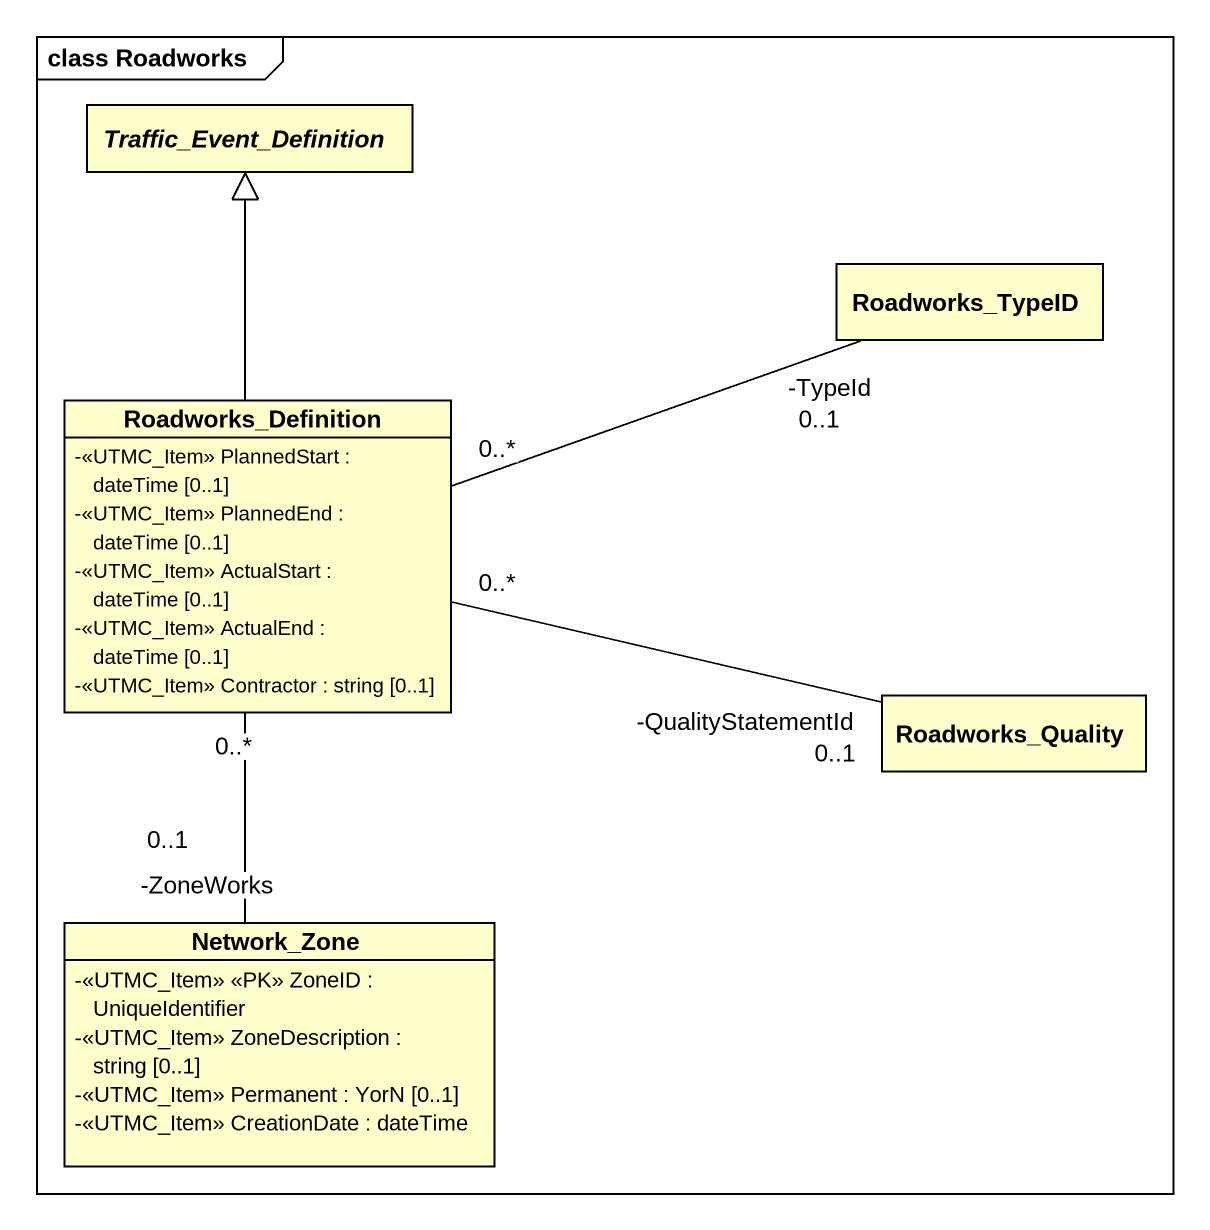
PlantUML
@startuml
mainframe class Roadworks
hide circle
hide empty members
skinparam classAttributeIconSize 0
abstract class Traffic_Event_Definition
class Roadworks_TypeID
class Roadworks_Definition {
  -<<UTMC_Item>> PlannedStart : dateTime [0..1]
  -<<UTMC_Item>> PlannedEnd : dateTime [0..1]
  -<<UTMC_Item>> ActualStart : dateTime [0..1]
  -<<UTMC_Item>> ActualEnd : dateTime [0..1]
  -<<UTMC_Item>> Contractor : string [0..1]
}
class Roadworks_Quality
class Network_Zone {
  -<<UTMC_Item>> <<PK>> ZoneID : UniqueIdentifier
  -<<UTMC_Item>> ZoneDescription : string [0..1]
  -<<UTMC_Item>> Permanent : YorN [0..1]
  -<<UTMC_Item>> CreationDate : dateTime
}
Roadworks_Definition -up-|> Traffic_Event_Definition
Roadworks_Definition "0..*" -right- "-TypeId\n0..1" Roadworks_TypeID
Roadworks_Definition "0..*" -right- "-QualityStatementId\n0..1" Roadworks_Quality
Network_Zone "-ZoneWorks\n0..1" -up- "0..*" Roadworks_Definition
@enduml
